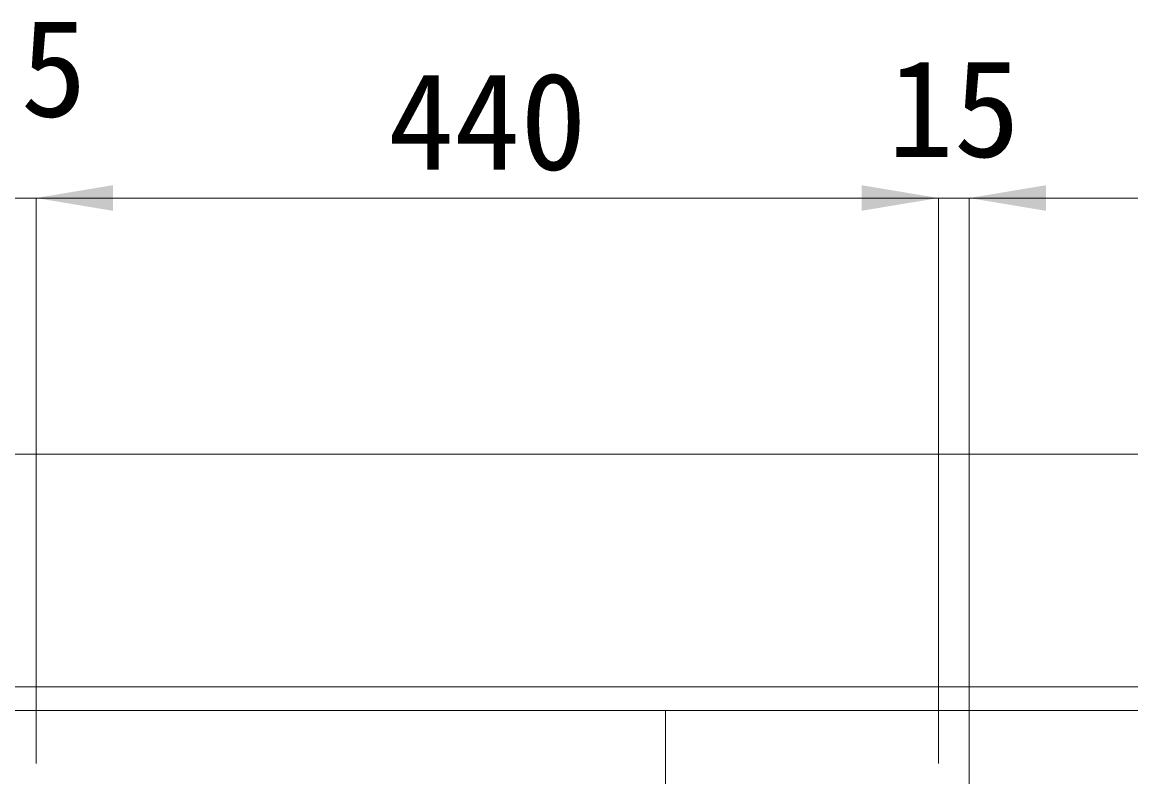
# Model space of a CAD drawing. Units: millimetres at full size. Extents: x 50430 to 75195, y -63423 to -40900.
# Drawn here: x 53745 to 54285, y -51201 to -50833 of the extents above; entities that cross this region are included whole.
import ezdxf
from ezdxf.enums import TextEntityAlignment as Align

# ---------------------------------------------------------------- set-up
doc = ezdxf.new("R2010")
doc.units = ezdxf.units.MM
doc.header["$LTSCALE"] = 30
for name, color, linetype, lineweight in [('側溝・本体', 7, 'Continuous', 9), ('寸法線', 7, 'Continuous', 9), ('本体', 2, 'Continuous', 20)]:
    doc.layers.add(name, color=color, linetype=linetype, lineweight=lineweight)
doc.styles.add('ＭＳ ゴシック', font='')
doc.styles.get('ＭＳ ゴシック').set_extended_font_data('MS Gothic')

# ---------------------------------------------------------------- blocks, each defined once
blk = doc.blocks.new('filled_arrow')
at = {"color": 0, "linetype": 'Continuous', "lineweight": -2}
blk.add_solid([(7.5, 1.25), (0, 0), (7.5, -1.25)], dxfattribs=at)

msp = doc.modelspace()

# ---------------------------------------------------------------- linework, layer by layer
at = {"layer": '側溝・本体'}
for p, q in [((53666.55, -51156.84), (54658.55, -51156.84)), ((53666.55, -51168.34), (54654.05, -51168.34)), ((54058.55, -51168.34), (54058.55, -51348.34))]:
    msp.add_line(p, q, dxfattribs=at)
at = {"layer": '寸法線'}
for p, q in [((53676.55, -50918.34), (53811.55, -50918.34)), ((53751.55, -51194.15), (53751.55, -50918.34)), ((53751.55, -50918.34), (54191.55, -50918.34)), ((53751.55, -51194.15), (53751.55, -50918.34)), ((54116.55, -50918.34), (54281.55, -50918.34)), ((54191.55, -51194.15), (54191.55, -50918.34)), ((54191.55, -51194.15), (54191.55, -50918.34)), ((54206.55, -51328.25), (54206.55, -50918.34)), ((54206.55, -50918.34), (54658.55, -50918.34)), ((54206.55, -51328.25), (54206.55, -50918.34))]:
    msp.add_line(p, q, dxfattribs=at)
at = {"layer": '本体'}
msp.add_line((53660.55, -51043.34), (54658.55, -51043.34), dxfattribs=at)

# ---------------------------------------------------------------- block references
at = {"layer": '寸法線'}
for p, xscale, yscale in [((53751.55, -50918.34), 5, 5), ((53751.55, -50918.34), 4, 4), ((54206.55, -50918.34), 5, 5), ((54206.55, -50918.34), 5, 5)]:
    msp.add_blockref('filled_arrow', p, dxfattribs=dict(at, xscale=xscale, yscale=yscale))
at = {"layer": '寸法線', "xscale": 5, "yscale": 5, "rotation": 180}
msp.add_blockref('filled_arrow', (54191.55, -50918.34), dxfattribs=at)
msp.add_blockref('filled_arrow', (54191.55, -50918.34), dxfattribs=at)

# ---------------------------------------------------------------- texts
at = {"layer": '寸法線', "style": 'ＭＳ ゴシック'}
for s, p in [('15', (53744.05, -50854.95)), ('15', (54199.05, -50874.59)), ('440', (53971.55, -50880.84))]:
    msp.add_text(s, height=47.47, dxfattribs=at).set_placement(p, align=Align.MIDDLE_CENTER)

doc.saveas('drawing.dxf')
